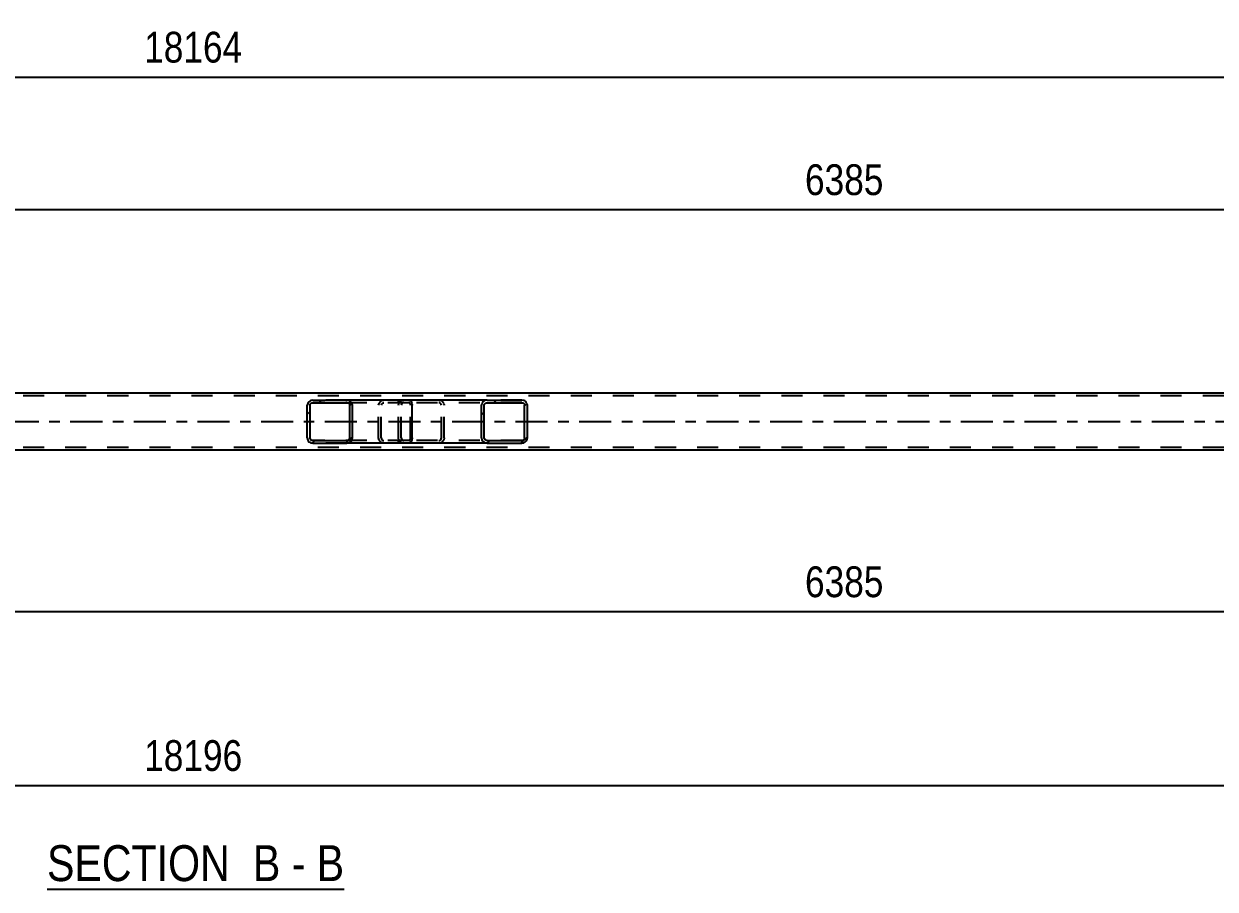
# Model space of a CAD drawing. Header units: millimetres. Extents: x 0 to 841, y 0 to 594.
# Drawn here: x 379.7 to 490.5, y 198.9 to 279.4 of the extents above; entities that cross this region are included whole.
import ezdxf

# ---------------------------------------------------------------- set-up
doc = ezdxf.new("R2010")
doc.units = ezdxf.units.MM
doc.linetypes.add('DXK_LINE_DOT2', pattern=[3.9198, 1.9599, -1.9599])
doc.linetypes.add('DXK_LINE_DOT3', pattern=[5.9187, 2.979, -0.9799, 0.9799, -0.9799])
doc.styles.add('Arial Narrow', font='ARIALN.TTF', dxfattribs={"height": 0.2})

# ---------------------------------------------------------------- blocks, each defined once
blk = doc.blocks.new('Unknown-318885124-12 - 5144')
at = {"color": 6, "linetype": 'Continuous'}
blk.add_line((381.83, 198.9), (409.48, 198.9), dxfattribs=at)
at = {"color": 0, "linetype": 'Continuous'}
for points in [[(399.94, 199.65), (399.94, 203.15), (381.83, 203.15), (381.83, 199.65)], [(403.55, 199.65), (403.55, 203.15), (400.99, 203.15), (400.99, 199.65)], [(405.87, 199.65), (405.87, 203.15), (404.6, 203.15), (404.6, 199.65)], [(409.48, 199.65), (409.48, 203.15), (406.92, 203.15), (406.92, 199.65)]]:
    blk.add_wipeout(points, dxfattribs=at)
at = {"color": 7, "linetype": 'Continuous', "style": 'Arial Narrow'}
for s, p in [('SECTION ', (381.83, 199.65)), ('B', (400.99, 199.65)), ('B', (406.92, 199.65)), ('-', (404.6, 199.65))]:
    blk.add_text(s, height=3.34, dxfattribs=at).set_placement(p)
blk = doc.blocks.new('Part-318885124-5225 - 5144')
at = {"color": 2, "linetype": 'Continuous'}
for p, q in [((582.91, 245.04), (333.5, 245.04)), ((582.91, 239.76), (333.5, 239.76))]:
    blk.add_line(p, q, dxfattribs=at)
at = {"color": 7, "linetype": 'DXK_LINE_DOT2'}
for p, q in [((726.5, 244.8), (64.39, 244.8)), ((726.5, 240), (64.39, 240))]:
    blk.add_line(p, q, dxfattribs=at)
at = {"color": 7, "linetype": 'DXK_LINE_DOT3'}
blk.add_line((64.39, 242.4), (726.5, 242.4), dxfattribs=at)
blk = doc.blocks.new('Part-318885124-5341 - 5144')
at = {"linetype": 'Continuous'}
h = blk.add_hatch(dxfattribs=at)
h.set_pattern_fill('', scale=0.7, style=0, pattern_type=0)
h.set_pattern_definition([(45, (410.2026, 244.1008), (-1.57154, 1.57154), [])])
h.paths.add_polyline_path([(410.24, 243.92), (410.2, 244.1), (410.09, 244.26), (409.93, 244.36), (409.74, 244.4), (406.55, 244.4), (406.36, 244.36), (406.2, 244.26), (406.09, 244.1), (406.05, 243.92), (406.05, 240.88), (406.09, 240.69), (406.2, 240.54), (406.36, 240.43), (406.55, 240.4), (409.74, 240.4), (409.93, 240.43), (410.09, 240.54), (410.2, 240.69), (410.24, 240.88)])
h.paths.add_polyline_path([(409.97, 240.79), (409.92, 240.71), (409.83, 240.66), (409.74, 240.64), (406.55, 240.64), (406.46, 240.66), (406.38, 240.71), (406.32, 240.79), (406.3, 240.88), (406.3, 243.92), (406.32, 244.01), (406.38, 244.09), (406.46, 244.14), (406.55, 244.16), (409.74, 244.16), (409.83, 244.14), (409.92, 244.09), (409.97, 244.01), (409.99, 243.92), (409.99, 240.88)])
at = {"color": 2, "linetype": 'Continuous'}
for p, q in [((406.09, 244.1), (406.05, 243.92)), ((406.05, 240.88), (406.05, 243.92)), ((406.3, 243.92), (406.32, 244.01)), ((406.3, 240.88), (406.3, 243.92)), ((406.32, 244.01), (406.38, 244.09)), ((406.55, 244.4), (406.36, 244.36)), ((406.38, 244.09), (406.46, 244.14)), ((406.46, 244.14), (406.55, 244.16)), ((406.55, 244.4), (409.74, 244.4)), ((406.55, 244.16), (409.74, 244.16)), ((415.51, 244.4), (409.74, 244.4)), ((409.93, 244.36), (409.74, 244.4)), ((409.74, 244.16), (409.83, 244.14)), ((409.83, 244.14), (409.92, 244.09)), ((409.92, 244.09), (409.97, 244.01)), ((409.97, 244.01), (409.99, 243.92)), ((409.99, 240.88), (409.99, 243.92)), ((410.24, 243.92), (410.2, 244.1)), ((410.24, 240.88), (410.24, 243.92)), ((415.51, 244.4), (415.62, 244.36)), ((415.62, 244.36), (415.71, 244.26)), ((415.71, 244.26), (415.76, 244.1)), ((415.76, 244.1), (415.79, 243.92)), ((415.79, 240.88), (415.79, 243.92)), ((406.05, 240.88), (406.09, 240.69)), ((406.32, 240.79), (406.3, 240.88)), ((406.38, 240.71), (406.32, 240.79)), ((406.46, 240.66), (406.38, 240.71)), ((406.55, 240.64), (406.46, 240.66)), ((406.55, 240.64), (409.74, 240.64)), ((409.83, 240.66), (409.74, 240.64)), ((409.92, 240.71), (409.83, 240.66)), ((409.97, 240.79), (409.92, 240.71)), ((409.99, 240.88), (409.97, 240.79)), ((410.2, 240.69), (410.24, 240.88)), ((415.71, 240.54), (415.62, 240.43)), ((415.76, 240.69), (415.71, 240.54)), ((415.79, 240.88), (415.76, 240.69)), ((406.36, 240.43), (406.55, 240.4)), ((406.55, 240.4), (409.74, 240.4)), ((409.74, 240.4), (409.93, 240.43)), ((415.51, 240.4), (409.74, 240.4)), ((415.62, 240.43), (415.51, 240.4))]:
    blk.add_line(p, q, dxfattribs=at)
at = {"color": 7, "linetype": 'DXK_LINE_DOT2'}
for p, q in [((409.74, 244.4), (406.55, 244.4)), ((415.51, 244.16), (406.55, 244.16)), ((412.68, 243.92), (412.72, 244.1)), ((412.68, 240.88), (412.68, 243.92)), ((412.95, 244.01), (412.93, 243.92)), ((412.93, 240.88), (412.93, 243.92)), ((413, 244.09), (412.95, 244.01)), ((412.99, 244.36), (413.18, 244.4)), ((413, 244.09), (413.02, 244.1)), ((413.02, 244.1), (413.08, 244.14)), ((413.08, 244.14), (413.18, 244.16)), ((414.52, 244.16), (414.52, 244.4)), ((415.57, 244.14), (415.51, 244.16)), ((415.61, 244.09), (415.57, 244.14)), ((415.64, 244.01), (415.61, 244.09)), ((415.65, 243.92), (415.64, 244.01)), ((415.65, 240.88), (415.65, 243.92)), ((415.51, 240.64), (406.55, 240.64)), ((412.72, 240.69), (412.68, 240.88)), ((412.93, 240.88), (412.95, 240.79)), ((412.95, 240.79), (413, 240.71)), ((413, 240.71), (413.02, 240.69)), ((413.02, 240.69), (413.08, 240.66)), ((413.08, 240.66), (413.18, 240.64)), ((414.52, 240.4), (414.52, 240.64)), ((415.51, 240.64), (415.57, 240.66)), ((415.57, 240.66), (415.61, 240.71)), ((415.61, 240.71), (415.64, 240.79)), ((415.64, 240.79), (415.65, 240.88)), ((409.74, 240.4), (406.55, 240.4)), ((413.18, 240.4), (412.99, 240.43))]:
    blk.add_line(p, q, dxfattribs=at)
at = {"color": 2, "linetype": 'Continuous'}
for centre, start, end in [((406.54, 243.9), 111.1941, 156.1506), ((409.75, 243.9), 23.8494, 68.8059), ((406.54, 240.89), 203.8494, 248.8059), ((409.75, 240.89), 291.1941, 336.1506)]:
    blk.add_arc(centre, 0.492, start, end, dxfattribs=at)
at = {"color": 7, "linetype": 'DXK_LINE_DOT2'}
for centre, start, end in [((413.17, 243.9), 111.1941, 156.1506), ((413.17, 240.89), 203.8494, 248.8059)]:
    blk.add_arc(centre, 0.492, start, end, dxfattribs=at)
blk = doc.blocks.new('Part-318885124-5342 - 5144')
at = {"linetype": 'Continuous'}
h = blk.add_hatch(dxfattribs=at)
h.set_pattern_fill('', scale=0.7, style=0, pattern_type=0)
h.set_pattern_definition([(45, (426.4773, 244.1008), (-1.57154, 1.57154), [])])
h.paths.add_polyline_path([(426.52, 243.92), (426.48, 244.1), (426.37, 244.26), (426.2, 244.36), (426.01, 244.4), (422.77, 244.4), (422.57, 244.36), (422.41, 244.26), (422.3, 244.1), (422.26, 243.92), (422.26, 240.88), (422.3, 240.69), (422.41, 240.54), (422.57, 240.43), (422.77, 240.4), (426.01, 240.4), (426.2, 240.43), (426.37, 240.54), (426.48, 240.69), (426.52, 240.88)])
h.paths.add_polyline_path([(426.24, 240.79), (426.19, 240.71), (426.1, 240.66), (426.01, 240.64), (422.77, 240.64), (422.67, 240.66), (422.59, 240.71), (422.53, 240.79), (422.51, 240.88), (422.51, 243.92), (422.53, 244.01), (422.59, 244.09), (422.67, 244.14), (422.77, 244.16), (426.01, 244.16), (426.1, 244.14), (426.19, 244.09), (426.24, 244.01), (426.26, 243.92), (426.26, 240.88)])
at = {"color": 7, "linetype": 'DXK_LINE_DOT2'}
for p, q in [((414.52, 243.92), (414.56, 244.1)), ((414.52, 240.88), (414.52, 243.92)), ((414.8, 244.01), (414.78, 243.92)), ((414.78, 240.88), (414.78, 243.92)), ((414.85, 244.09), (414.8, 244.01)), ((414.84, 244.36), (415.03, 244.4)), ((414.94, 244.14), (414.85, 244.09)), ((415.03, 244.16), (414.94, 244.14)), ((415.51, 244.4), (415.03, 244.4)), ((426.01, 244.16), (415.03, 244.16)), ((418.27, 244.4), (418.46, 244.36)), ((418.37, 244.14), (418.27, 244.16)), ((418.45, 244.09), (418.37, 244.14)), ((418.5, 244.01), (418.45, 244.09)), ((418.52, 243.92), (418.5, 244.01)), ((418.52, 240.88), (418.52, 243.92)), ((418.74, 244.1), (418.78, 243.92)), ((418.78, 240.88), (418.78, 243.92)), ((426.01, 244.4), (422.77, 244.4)), ((414.56, 240.69), (414.52, 240.88)), ((414.78, 240.88), (414.8, 240.79)), ((414.8, 240.79), (414.85, 240.71)), ((414.85, 240.71), (414.94, 240.66)), ((414.94, 240.66), (415.03, 240.64)), ((426.01, 240.64), (415.03, 240.64)), ((418.27, 240.64), (418.37, 240.66)), ((418.37, 240.66), (418.45, 240.71)), ((418.45, 240.71), (418.5, 240.79)), ((418.5, 240.79), (418.52, 240.88)), ((418.78, 240.88), (418.74, 240.69)), ((415.03, 240.4), (414.84, 240.43)), ((415.51, 240.4), (415.03, 240.4)), ((418.46, 240.43), (418.27, 240.4)), ((422.77, 240.4), (426.01, 240.4))]:
    blk.add_line(p, q, dxfattribs=at)
at = {"color": 2, "linetype": 'Continuous'}
for p, q in [((422.77, 244.4), (415.51, 244.4)), ((422.3, 244.1), (422.26, 243.92)), ((422.26, 240.88), (422.26, 243.92)), ((422.51, 243.92), (422.53, 244.01)), ((422.51, 240.88), (422.51, 243.92)), ((422.53, 244.01), (422.59, 244.09)), ((422.77, 244.4), (422.57, 244.36)), ((422.59, 244.09), (422.67, 244.14)), ((422.67, 244.14), (422.77, 244.16)), ((422.77, 244.4), (426.01, 244.4)), ((422.77, 244.16), (426.01, 244.16)), ((426.2, 244.36), (426.01, 244.4)), ((426.01, 244.16), (426.1, 244.14)), ((426.1, 244.14), (426.19, 244.09)), ((426.19, 244.09), (426.24, 244.01)), ((426.24, 244.01), (426.26, 243.92)), ((426.26, 240.88), (426.26, 243.92)), ((426.52, 243.92), (426.48, 244.1)), ((426.52, 240.88), (426.52, 243.92)), ((422.26, 240.88), (422.3, 240.69)), ((422.53, 240.79), (422.51, 240.88)), ((422.59, 240.71), (422.53, 240.79)), ((422.67, 240.66), (422.59, 240.71)), ((422.77, 240.64), (422.67, 240.66)), ((422.77, 240.64), (426.01, 240.64)), ((426.1, 240.66), (426.01, 240.64)), ((426.19, 240.71), (426.1, 240.66)), ((426.24, 240.79), (426.19, 240.71)), ((426.26, 240.88), (426.24, 240.79)), ((426.48, 240.69), (426.52, 240.88)), ((422.77, 240.4), (415.51, 240.4)), ((422.57, 240.43), (422.77, 240.4)), ((422.77, 240.4), (426.01, 240.4)), ((426.01, 240.4), (426.2, 240.43))]:
    blk.add_line(p, q, dxfattribs=at)
at = {"color": 7, "linetype": 'DXK_LINE_DOT2'}
for centre, start, end in [((415.01, 243.9), 110.7583, 155.68), ((418.29, 243.9), 24.32, 69.2417), ((415.01, 240.9), 204.32, 249.2417), ((418.29, 240.9), 290.7583, 335.68)]:
    blk.add_arc(centre, 0.496, start, end, dxfattribs=at)
at = {"color": 2, "linetype": 'Continuous'}
for centre, start, end in [((422.75, 243.9), 110.7583, 155.68), ((426.02, 243.9), 24.32, 69.2417), ((422.75, 240.9), 204.32, 249.2417), ((426.02, 240.9), 290.7583, 335.68)]:
    blk.add_arc(centre, 0.496, start, end, dxfattribs=at)
blk = doc.blocks.new('StraightDimension-318885124-5465 - 5144')
at = {"color": 7, "linetype": 'Continuous'}
blk.add_line((328.3, 262.13), (583.71, 262.13), dxfattribs=at)
at = {"color": 0}
blk.add_wipeout([(460.26, 262.88), (460.26, 267.08), (451.75, 267.08), (451.75, 262.88)], dxfattribs=at)
at = {"color": 3, "style": 'Arial Narrow'}
blk.add_text('6385', height=2.863, dxfattribs=at).set_placement((452.35, 263.48))
blk = doc.blocks.new('StraightDimension-318885124-5480 - 5144')
at = {"color": 7, "linetype": 'Continuous'}
blk.add_line((53.53, 208.55), (737.36, 208.55), dxfattribs=at)
at = {"color": 0}
blk.add_wipeout([(400.61, 209.3), (400.61, 213.5), (390.27, 213.5), (390.27, 209.3)], dxfattribs=at)
at = {"color": 3, "style": 'Arial Narrow'}
blk.add_text('18196', height=2.863, dxfattribs=at).set_placement((390.87, 209.9))
blk = doc.blocks.new('StraightDimension-318885124-5614 - 5144')
at = {"color": 7, "linetype": 'Continuous'}
blk.add_line((328.3, 224.72), (583.71, 224.72), dxfattribs=at)
at = {"color": 0}
blk.add_wipeout([(460.26, 225.47), (460.26, 229.67), (451.75, 229.67), (451.75, 225.47)], dxfattribs=at)
at = {"color": 3, "style": 'Arial Narrow'}
blk.add_text('6385', height=2.863, dxfattribs=at).set_placement((452.35, 226.07))
blk = doc.blocks.new('StraightDimension-318885124-16920 - 5144')
at = {"color": 7, "linetype": 'Continuous'}
blk.add_line((54.17, 274.46), (736.72, 274.46), dxfattribs=at)
at = {"color": 0}
blk.add_wipeout([(400.61, 275.21), (400.61, 279.41), (390.27, 279.41), (390.27, 275.21)], dxfattribs=at)
at = {"color": 3, "style": 'Arial Narrow'}
blk.add_text('18164', height=2.863, dxfattribs=at).set_placement((390.87, 275.81))

msp = doc.modelspace()

# ---------------------------------------------------------------- block references
for name in ['StraightDimension-318885124-5465 - 5144', 'Part-318885124-5225 - 5144', 'Part-318885124-5341 - 5144', 'Part-318885124-5342 - 5144', 'StraightDimension-318885124-5480 - 5144', 'Unknown-318885124-12 - 5144']:
    msp.add_blockref(name, (0, 0))

# ---------------------------------------------------------------- next in the draw order: block references
for name in ['StraightDimension-318885124-16920 - 5144', 'StraightDimension-318885124-5614 - 5144']:
    msp.add_blockref(name, (0, 0))

doc.saveas('drawing.dxf')
